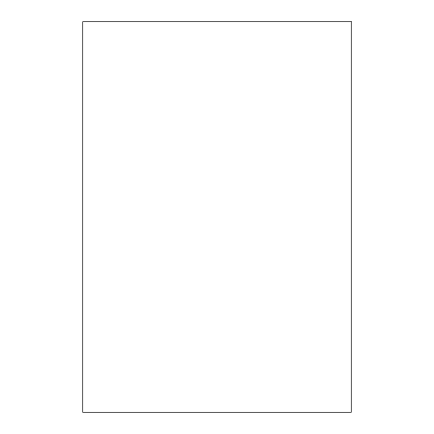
<?xml version="1.0" encoding="UTF-8"?>
<svg xmlns="http://www.w3.org/2000/svg" width="434" height="434" viewBox="0 0 434 434"><rect width="100%" height="100%" fill="white"/><g stroke="black" fill="none" stroke-linecap="round" stroke-linejoin="round"><path stroke-width="0.65" d="M351.269 21.7L82.731 21.7L82.731 412.3L351.269 412.3L351.269 21.7"/></g></svg>
